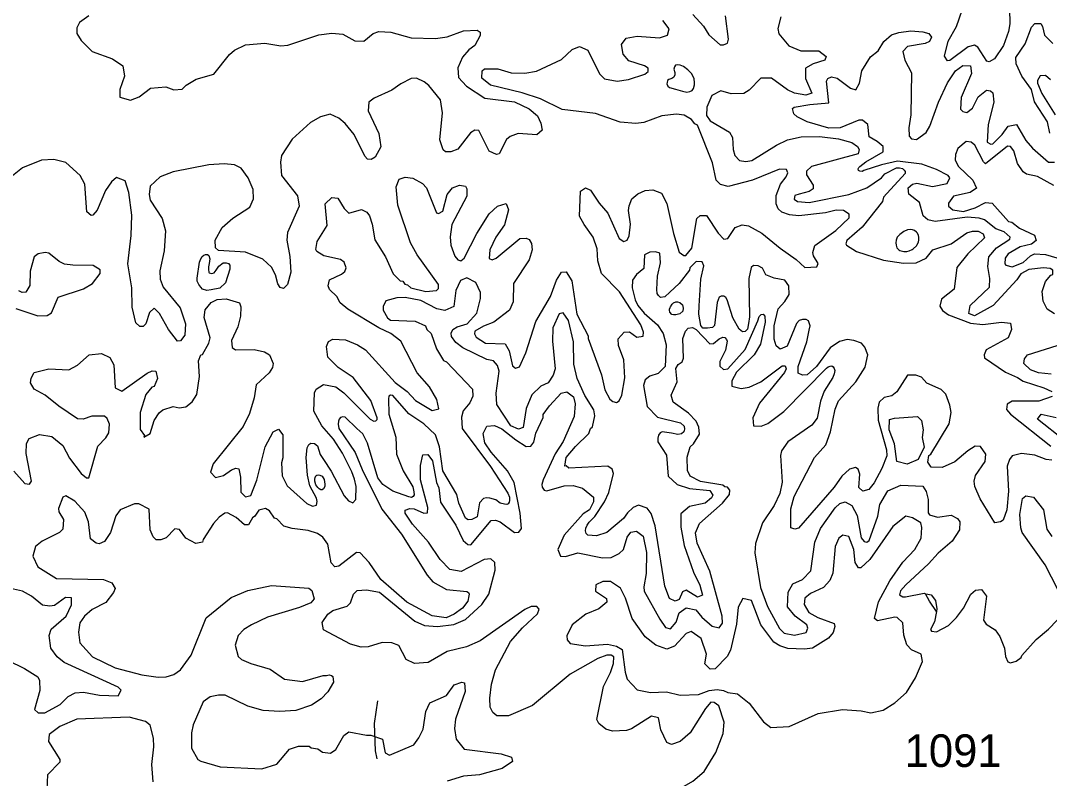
# Model space of a CAD drawing. Header units: kilometres. Extents: x 178.1 to 232.4, y 8228.7 to 8284.8.
# Drawn here: x 191.87 to 196.92, y 8269.93 to 8273.65 of the extents above; entities that cross this region are included whole.
import ezdxf

# ---------------------------------------------------------------- set-up
doc = ezdxf.new("R2010")
doc.units = ezdxf.units.KM
doc.linetypes.add('DGN6', pattern=[0.815095, 0, -0.163019, 0.326038, -0.163019, 0, -0.163019])
for name, color, linetype in [('1', 7, 'Continuous'), ('2', 7, 'Continuous'), ('21', 7, 'Continuous'), ('9', 7, 'Continuous')]:
    doc.layers.add(name, color=color, linetype=linetype)
doc.styles.add('dgn002', font='dgn002.shx')

msp = doc.modelspace()

# ---------------------------------------------------------------- linework, layer by layer
at = {"layer": '1', "color": 5, "linetype": 'Continuous', "lineweight": 13, "flags": 128}
for points in [[(196.7233, 8273.7093), (196.7246, 8273.6354), (196.7182, 8273.5982), (196.6943, 8273.5292), (196.6489, 8273.4634), (196.6233, 8273.449), (196.6114, 8273.452), (196.5677, 8273.5211), (196.5521, 8273.5307), (196.5196, 8273.5228), (196.4301, 8273.4553), (196.4182, 8273.4543), (196.4044, 8273.4759), (196.4217, 8273.5497), (196.4626, 8273.6223), (196.4915, 8273.7026)], [(195.6019, 8273.6701), (195.5857, 8273.6119), (195.5916, 8273.5853), (195.6401, 8273.5267), (195.6994, 8273.5029), (195.788, 8273.5024), (195.8234, 8273.4751), (195.8171, 8273.4567), (195.7593, 8273.4387), (195.7221, 8273.4175), (195.7224, 8273.367), (195.7534, 8273.2945), (195.724, 8273.2856), (195.6679, 8273.2949), (195.6331, 8273.3108), (195.5551, 8273.3676), (195.5031, 8273.3679), (195.4463, 8273.3091), (195.4201, 8273.2923), (195.3577, 8273.2921), (195.3065, 8273.3067), (195.2622, 8273.2841), (195.2387, 8273.2253), (195.2368, 8273.1858), (195.2546, 8273.1593), (195.349, 8273.1036), (195.3633, 8273.0769), (195.3668, 8273.018), (195.3746, 8272.9892), (195.3981, 8272.9643), (195.4286, 8272.9598), (195.4595, 8272.9634), (195.5801, 8273.0399), (195.6335, 8273.0648), (195.7001, 8273.0798), (195.7907, 8273.0818), (195.8842, 8273.0703), (195.9488, 8273.0519), (195.9767, 8273.0324), (195.9854, 8273.0182), (195.9799, 8272.9973), (195.7521, 8272.9348), (195.7275, 8272.9115), (195.7274, 8272.893), (195.7599, 8272.8427), (195.7604, 8272.8258), (195.7401, 8272.812), (195.6917, 8272.7991), (195.6702, 8272.7923), (195.6668, 8272.7738), (195.6836, 8272.7621), (195.7404, 8272.7574), (195.9346, 8272.7972), (196.0225, 8272.83), (196.0953, 8272.8786), (196.112, 8272.8981), (196.1686, 8272.9276), (196.1841, 8272.9282), (196.1976, 8272.9245), (196.2055, 8272.9169), (196.2112, 8272.9096), (196.2107, 8272.9011), (196.1056, 8272.7835), (196.1003, 8272.7634), (195.9999, 8272.6365), (195.9246, 8272.5721), (195.9199, 8272.5557), (195.9237, 8272.5477), (195.9725, 8272.517), (196.105, 8272.474), (196.2037, 8272.4593), (196.2659, 8272.4622), (196.3142, 8272.4851), (196.3463, 8272.5255), (196.4373, 8272.5551), (196.5141, 8272.6089), (196.5414, 8272.617), (196.57, 8272.6172), (196.5939, 8272.6043), (196.6008, 8272.585), (196.5191, 8272.5053), (196.464, 8272.4392), (196.4518, 8272.332)], [(195.0842, 8273.3148), (195.1181, 8273.3047), (195.1406, 8273.2997), (195.1545, 8273.3022), (195.1657, 8273.3085), (195.172, 8273.3173), (195.177, 8273.3361), (195.1783, 8273.3461), (195.1758, 8273.3662), (195.162, 8273.3913), (195.1444, 8273.4089), (195.1231, 8273.4252), (195.1068, 8273.4327), (195.0917, 8273.434), (195.0842, 8273.4327), (195.0792, 8273.4239), (195.0766, 8273.4127), (195.0804, 8273.3963), (195.0804, 8273.385), (195.0766, 8273.3737), (195.0666, 8273.3675), (195.0515, 8273.3612), (195.0453, 8273.3562), (195.0428, 8273.3474), (195.0415, 8273.3411), (195.0465, 8273.3286), (195.0553, 8273.3223), (195.0842, 8273.3148)], [(195.7403, 8272.1316), (195.7444, 8272.1516), (195.7364, 8272.1761), (195.7251, 8272.1828), (195.7078, 8272.1839), (195.6916, 8272.1791), (195.6774, 8272.1639), (195.632, 8272.0528), (195.5973, 8272.0384), (195.5778, 8272.054), (195.5689, 8272.0874), (195.5677, 8272.1522), (195.5875, 8272.2352), (195.6202, 8272.2716), (195.6415, 8272.3069), (195.64, 8272.3483), (195.6215, 8272.3766), (195.5684, 8272.3868), (195.5283, 8272.4027), (195.5118, 8272.4353), (195.4902, 8272.4475), (195.467, 8272.4482), (195.4549, 8272.4386), (195.4441, 8272.3844), (195.4476, 8272.1972), (195.4422, 8272.164), (195.4371, 8272.1367), (195.4261, 8272.1245), (195.4129, 8272.1225), (195.397, 8272.1362), (195.3652, 8272.191), (195.3371, 8272.2806), (195.3305, 8272.2917), (195.3207, 8272.2984), (195.3076, 8272.2973), (195.2987, 8272.2935), (195.2879, 8272.2666), (195.2762, 8272.1539), (195.265, 8272.1447), (195.2417, 8272.1416), (195.2183, 8272.1414), (195.2084, 8272.1547), (195.1982, 8272.2102), (195.2007, 8272.251), (195.2088, 8272.3818), (195.2233, 8272.447), (195.2148, 8272.4668), (195.1864, 8272.4684), (195.154, 8272.4373), (195.1522, 8272.4258), (195.1028, 8272.36), (195.0557, 8272.3177), (195.0315, 8272.294), (195.0114, 8272.292), (195.0009, 8272.3008), (194.9935, 8272.3116), (194.9932, 8272.3309), (194.9966, 8272.3958), (195.0112, 8272.4616), (195.0081, 8272.5089), (194.9854, 8272.515), (194.9587, 8272.5133), (194.9324, 8272.5009), (194.9289, 8272.4335), (194.8928, 8272.4047), (194.873, 8272.3768), (194.8719, 8272.3396), (194.8862, 8272.2799), (194.9002, 8272.2516), (194.9312, 8272.2149), (194.9952, 8272.1573), (195.0242, 8272.114), (195.0392, 8272.0585), (195.0339, 8271.9524), (194.9991, 8271.9175), (194.9587, 8271.9044), (194.9354, 8271.8874), (194.9275, 8271.8597), (194.9456, 8271.7566), (194.9958, 8271.7036), (195.1092, 8271.6757), (195.1272, 8271.6589), (195.1286, 8271.6452), (195.1246, 8271.6322), (195.1143, 8271.6228), (195.0953, 8271.6195), (195.0647, 8271.6253), (195.0186, 8271.6311), (195.0097, 8271.6263), (195.0005, 8271.6152), (194.997, 8271.6012), (194.9982, 8271.5827), (195.0397, 8271.5166), (195.048, 8271.4138), (195.092, 8271.3731)], [(194.9034, 8271.272), (194.8763, 8271.2602), (194.8481, 8271.2342), (194.8289, 8271.2055), (194.7473, 8271.1373), (194.6969, 8271.1211), (194.6548, 8271.1244), (194.6467, 8271.1332), (194.6424, 8271.1461), (194.6441, 8271.159), (194.6505, 8271.1742), (194.6609, 8271.1882), (194.689, 8271.2156), (194.7353, 8271.2874), (194.7574, 8271.3343), (194.7805, 8271.4279), (194.7738, 8271.4484), (194.7527, 8271.463), (194.5608, 8271.4537), (194.5476, 8271.4644), (194.5409, 8271.4625), (194.5473, 8271.5061), (194.5928, 8271.5601), (194.6589, 8271.6239), (194.6669, 8271.6478), (194.6771, 8271.6567), (194.6887, 8271.71), (194.6833, 8271.7406), (194.6389, 8271.8098), (194.601, 8271.893), (194.585, 8271.9638), (194.5831, 8272.0732), (194.559, 8272.1793), (194.5336, 8272.2168), (194.514, 8272.2107), (194.4831, 8272.1421), (194.4812, 8272.0765), (194.4945, 8271.9406), (194.4842, 8271.9106), (194.4589, 8271.873), (194.4241, 8271.8558), (194.379, 8271.8133), (194.3515, 8271.747), (194.3367, 8271.6537), (194.3133, 8271.6448), (194.2764, 8271.6605), (194.2083, 8271.7663), (194.2039, 8271.8212), (194.2195, 8271.9291), (194.2115, 8271.9582), (194.1912, 8271.9799), (194.1585, 8271.9877), (194.0402, 8272.0445), (194.0066, 8272.0701), (193.9849, 8272.0997), (193.9832, 8272.1157), (193.9917, 8272.1338), (194.0124, 8272.1478), (194.062, 8272.1618), (194.109, 8272.2142), (194.1271, 8272.2857), (194.1271, 8272.3159), (194.104, 8272.3652), (194.0606, 8272.3878), (194.0294, 8272.3754), (194.0072, 8272.3252), (193.9968, 8272.2473), (193.953, 8272.2279), (193.9132, 8272.2365), (193.8353, 8272.2767), (193.7578, 8272.2912), (193.7168, 8272.2894), (193.6623, 8272.2748), (193.6504, 8272.2475), (193.6503, 8272.2288), (193.6708, 8272.192), (193.6858, 8272.18), (193.8064, 8272.1759), (193.8572, 8272.1527), (193.8642, 8272.1351), (193.885, 8272.1151), (193.9122, 8272.0389), (193.946, 8271.9826), (193.9613, 8271.9763), (194.0889, 8271.8405), (194.0894, 8271.8065), (194.0759, 8271.7747), (194.0422, 8271.7352), (194.035, 8271.7038), (194.0368, 8271.6484), (194.1773, 8271.4616), (194.2612, 8271.33), (194.2691, 8271.3105), (194.27, 8271.2951), (194.2683, 8271.2861)], [(196.4518, 8272.332), (196.3896, 8272.2835), (196.3813, 8272.2496), (196.3941, 8272.2273), (196.4238, 8272.2061), (196.5321, 8272.1646)], [(196.5321, 8272.1646), (196.5921, 8272.1581), (196.6836, 8272.1695)], [(196.6836, 8272.1695), (196.728, 8272.1656), (196.7326, 8272.1343), (196.7165, 8272.0928), (196.6082, 8272.0343), (196.5982, 8272.0099), (196.601, 8271.9948), (196.704, 8271.9256), (196.7626, 8271.8994), (196.7906, 8271.88), (196.8909, 8271.8484), (196.9303, 8271.8295)], [(195.6862, 8271.9532), (195.7293, 8272.074), (195.7403, 8272.1316)], [(196.9311, 8271.4932), (196.903, 8271.4958), (196.8482, 8271.5176), (196.7816, 8271.5257), (196.7367, 8271.5146), (196.7229, 8271.4955), (196.7117, 8271.4634), (196.7181, 8271.3409), (196.7097, 8271.2487), (196.6913, 8271.198), (196.6797, 8271.1895), (196.6509, 8271.1857), (196.5796, 8271.3028), (196.5534, 8271.3626), (196.5504, 8271.3896), (196.5556, 8271.417), (196.6029, 8271.4855), (196.6075, 8271.5226), (196.5813, 8271.5602), (196.5554, 8271.5618), (196.5191, 8271.5391), (196.4544, 8271.4841), (196.3932, 8271.457), (196.3393, 8271.459), (196.3219, 8271.4833), (196.3278, 8271.516), (196.3366, 8271.5217), (196.427, 8271.6716), (196.4365, 8271.7272), (196.431, 8271.7625), (196.411, 8271.8174), (196.3878, 8271.8396), (196.317, 8271.8709), (196.291, 8271.8998), (196.2629, 8271.9108), (196.2229, 8271.9097), (196.171, 8271.8286), (196.1462, 8271.8092), (196.1087, 8271.7998), (196.0837, 8271.7782), (196.0763, 8271.7482), (196.0782, 8271.6889), (196.1202, 8271.544), (196.1206, 8271.5145), (196.0962, 8271.451), (196.0586, 8271.3814), (196.0325, 8271.3482), (196.0039, 8271.3405), (195.9841, 8271.3582), (195.9887, 8271.4239), (195.9805, 8271.4483), (195.9678, 8271.4564), (195.9382, 8271.4479), (195.9012, 8271.4134), (195.8627, 8271.3602), (195.6873, 8271.1586), (195.6703, 8271.1542), (195.6501, 8271.1597), (195.6501, 8271.2535), (195.6666, 8271.315), (195.7659, 8271.5064), (195.8212, 8271.5678), (195.8442, 8271.6321), (195.8669, 8271.7431), (195.884, 8271.7842), (195.9698, 8271.8769), (196.0149, 8271.95), (196.0282, 8272.0098), (196.0134, 8272.0483), (195.9961, 8272.0665), (195.9593, 8272.0805), (195.9264, 8272.0855), (195.8883, 8272.076), (195.8437, 8272.0438)], [(195.8437, 8272.0438), (195.7759, 8271.9519), (195.73, 8271.9119), (195.7069, 8271.9094), (195.6865, 8271.9197), (195.6862, 8271.9532)], [(193.9432, 8271.4404), (193.9265, 8271.5588), (193.9065, 8271.6163), (193.8492, 8271.6707), (193.7762, 8271.7207), (193.6976, 8271.8104), (193.6864, 8271.8118), (193.6773, 8271.8064), (193.6755, 8271.7938), (193.6776, 8271.7181), (193.7123, 8271.6057), (193.716, 8271.5227), (193.7484, 8271.4411), (193.7961, 8271.3621), (193.8011, 8271.3373), (193.8013, 8271.3225), (193.797, 8271.3138), (193.7885, 8271.3101), (193.776, 8271.3123), (193.6978, 8271.34), (193.6631, 8271.3636), (193.6485, 8271.3736), (193.6234, 8271.4066), (193.5722, 8271.576), (193.55, 8271.622), (193.5214, 8271.6483), (193.4638, 8271.7034), (193.4527, 8271.7055), (193.4411, 8271.7022), (193.4343, 8271.6936), (193.4308, 8271.6842), (193.4283, 8271.6692), (193.433, 8271.6476), (193.5125, 8271.5309), (193.5461, 8271.4472), (193.644, 8271.2521), (193.74, 8271.1292), (193.8652, 8270.9275), (193.8937, 8270.8957), (193.9604, 8270.8581), (194.0597, 8270.8485), (194.0686, 8270.8436), (194.0726, 8270.8349), (194.071, 8270.827), (194.0646, 8270.8002), (194.039, 8270.7664), (193.999, 8270.7367), (193.9596, 8270.7178), (193.8905, 8270.7288), (193.7667, 8270.7958), (193.6386, 8270.9071), (193.5814, 8270.9908), (193.5377, 8271.0384), (193.5184, 8271.0385), (193.4326, 8270.9723), (193.4126, 8270.9687), (193.3952, 8270.9879), (193.3782, 8271.0795), (193.3546, 8271.1148), (193.3273, 8271.1324), (193.2815, 8271.1468), (193.2038, 8271.1567), (193.162, 8271.1686), (193.1278, 8271.2046), (193.1168, 8271.2074), (193.0923, 8271.2439), (193.0723, 8271.2556), (193.0391, 8271.2471), (193.0204, 8271.2177), (193.0083, 8271.2098), (192.9894, 8271.175), (192.9691, 8271.1744), (192.9283, 8271.2118), (192.8854, 8271.2341), (192.8725, 8271.2324), (192.8452, 8271.213), (192.8172, 8271.1819), (192.7664, 8271.1028), (192.7639, 8271.0901), (192.7308, 8271.0835), (192.6823, 8271.1098), (192.6506, 8271.1519), (192.6272, 8271.1553), (192.5843, 8271.111), (192.5587, 8271.1014), (192.5362, 8271.1023), (192.5206, 8271.1169), (192.5062, 8271.1507), (192.5022, 8271.2513), (192.4516, 8271.2783), (192.4304, 8271.2789), (192.3597, 8271.2492), (192.3374, 8271.219), (192.3117, 8271.1376), (192.2818, 8271.0932)], [(196.9322, 8271.8059), (196.8672, 8271.7828), (196.7363, 8271.7826), (196.7122, 8271.7682), (196.7085, 8271.7416), (196.7277, 8271.719), (196.9266, 8271.5609)], [(193.3513, 8271.4137), (193.3605, 8271.3982), (193.3627, 8271.3868), (193.3641, 8271.3755), (193.3634, 8271.3634), (193.3577, 8271.3521), (193.3513, 8271.3478), (193.3435, 8271.3478), (193.3365, 8271.3514), (193.3294, 8271.3578), (193.3195, 8271.3719), (193.3152, 8271.3896), (193.3152, 8271.3989), (193.3159, 8271.4074), (193.3187, 8271.4152), (193.3244, 8271.4194), (193.3308, 8271.4201), (193.3386, 8271.4194), (193.3513, 8271.4137)], [(194.2032, 8271.2973), (194.1731, 8271.3062), (194.1563, 8271.3079), (194.1418, 8271.3048), (194.1229, 8271.2829), (194.1118, 8271.2146), (194.0856, 8271.2013), (194.0672, 8271.2002), (194.0539, 8271.208), (194.0204, 8271.2823), (194.0113, 8271.3234), (193.9432, 8271.4404)], [(195.092, 8271.3731), (195.1536, 8271.3531), (195.252, 8271.3433), (195.2674, 8271.3204), (195.2612, 8271.3071), (195.2291, 8271.2812)], [(192.1861, 8271.238), (192.1372, 8271.2919), (192.0935, 8271.318), (192.0777, 8271.3109), (192.0569, 8271.2547), (192.0586, 8271.2396)], [(194.2683, 8271.2861), (194.2631, 8271.278), (194.257, 8271.2751), (194.2456, 8271.2767), (194.2242, 8271.2815), (194.2032, 8271.2973)], [(195.2291, 8271.2812), (195.1529, 8271.2656), (195.1102, 8271.2295), (195.1107, 8271.1637), (195.1267, 8271.0742), (195.1726, 8270.9433), (195.2044, 8270.8791), (195.2172, 8270.8294), (195.1918, 8270.8204), (195.1358, 8270.8541), (195.1187, 8270.8468), (195.102, 8270.8093), (195.082, 8270.8005), (195.0555, 8270.8139), (195.0327, 8270.8741), (194.9851, 8271.1697), (194.9641, 8271.2314), (194.9446, 8271.2578), (194.9034, 8271.272)], [(192.0586, 8271.2396), (192.0811, 8271.2016), (192.0778, 8271.154), (192.0624, 8271.1372), (191.9761, 8271.0945), (191.9441, 8271.0689), (191.9304, 8271.0215), (191.9561, 8270.9686), (192.0471, 8270.9121), (192.2781, 8270.9069), (192.3187, 8270.8898), (192.3342, 8270.8633), (192.3271, 8270.843), (192.2891, 8270.794), (192.2226, 8270.7591), (192.1841, 8270.7266), (192.1622, 8270.6946), (192.1556, 8270.6486), (192.1623, 8270.5961), (192.2236, 8270.5262), (192.3356, 8270.4738), (192.4658, 8270.4382), (192.5463, 8270.4265), (192.585, 8270.4282), (192.6229, 8270.4407), (192.6547, 8270.4633), (192.708, 8270.536), (192.7813, 8270.7177), (192.9038, 8270.8176), (192.9865, 8270.852), (193.1012, 8270.8773), (193.2846, 8270.8643), (193.2991, 8270.8529), (193.3105, 8270.8125), (193.2943, 8270.7921), (193.2395, 8270.7686), (193.0821, 8270.721), (193.0032, 8270.6848), (192.9659, 8270.6605), (192.9379, 8270.6311), (192.9244, 8270.5837), (192.9389, 8270.5291), (192.9552, 8270.5144), (193.0006, 8270.4937), (193.0948, 8270.4669), (193.1662, 8270.4168), (193.2543, 8270.4067), (193.3547, 8270.436), (193.3718, 8270.4359), (193.3849, 8270.4379), (193.3956, 8270.4353), (193.4029, 8270.4304), (193.406, 8270.4029), (193.3788, 8270.3548), (193.3464, 8270.3206), (193.2987, 8270.2896), (193.2212, 8270.2637), (193.1422, 8270.2587), (193.0617, 8270.2637), (192.9852, 8270.2843), (192.8753, 8270.3388), (192.8426, 8270.3391), (192.8017, 8270.3304), (192.7669, 8270.3066), (192.7168, 8270.1927), (192.7087, 8270.154), (192.7088, 8270.0785), (192.7403, 8270.0233), (192.755, 8270.0139), (192.85, 8269.9872), (193.0545, 8269.9765), (193.1287, 8270.0006), (193.1896, 8270.074), (193.2337, 8270.0889), (193.2866, 8270.089), (193.2967, 8270.0803), (193.3296, 8270.0753), (193.3523, 8270.0596), (193.3915, 8270.0548), (193.4177, 8270.0727), (193.4569, 8270.1403), (193.4822, 8270.1595), (193.5682, 8270.1416), (193.5895, 8270.143), (193.646, 8270.1223), (193.6596, 8270.0562), (193.6807, 8270.0446), (193.8009, 8270.0954), (193.8256, 8270.1295), (193.8454, 8270.1722), (193.8592, 8270.2585), (193.8791, 8270.301), (193.9603, 8270.3373), (193.9985, 8270.3897), (194.0361, 8270.4029)], [(192.2818, 8271.0932), (192.2568, 8271.0818), (192.2421, 8271.0854), (192.2134, 8271.1065), (192.2047, 8271.1901), (192.1861, 8271.238)], [(194.0361, 8270.4029), (194.0496, 8270.3996), (194.0521, 8270.3562), (194.0055, 8270.2215), (194.0007, 8270.1755), (194.0084, 8270.1228)], [(192.5209, 8269.9129), (192.5143, 8269.9984), (192.5241, 8270.0848), (192.5223, 8270.1276), (192.5058, 8270.1909), (192.4835, 8270.2102), (192.404, 8270.2304), (192.1473, 8270.2205), (192.0633, 8270.1852), (192.0113, 8270.1452), (192.0077, 8270.1105), (192.0633, 8270.0234), (192.0629, 8270.01), (192.0027, 8269.9473), (191.999, 8269.875)], [(194.0084, 8270.1228), (194.0476, 8270.0742), (194.2285, 8270.0509)], [(194.2285, 8270.0509), (194.2802, 8270.0339), (194.2849, 8270.0134), (194.2343, 8269.9789), (194.1232, 8269.9477), (194.0442, 8269.9409), (193.9638, 8269.9157)]]:
    msp.add_lwpolyline(points, dxfattribs=at)
at = {"layer": '2', "color": 3, "linetype": 'Continuous', "lineweight": 0, "flags": 128}
for points in [[(195.1686, 8273.6809), (195.2223, 8273.6239), (195.2474, 8273.5816), (195.3041, 8273.5327), (195.3198, 8273.5313), (195.3401, 8273.541), (195.345, 8273.5597), (195.329, 8273.6742)], [(192.2049, 8273.6739), (192.1595, 8273.6415), (192.1475, 8273.6162), (192.1473, 8273.5877), (192.1674, 8273.5533)], [(195.6292, 8272.9198), (195.5939, 8272.9215), (195.4629, 8272.8677), (195.3431, 8272.8363), (195.3057, 8272.8467), (195.283, 8272.8682), (195.266, 8272.952), (195.1919, 8273.1372), (195.1797, 8273.1436), (195.1631, 8273.1661), (195.1271, 8273.1863), (195.0884, 8273.1914), (195.018, 8273.1832), (194.9296, 8273.1508), (194.8894, 8273.1457), (194.8127, 8273.1517), (194.6919, 8273.1949), (194.5287, 8273.2143), (194.422, 8273.2674), (194.3323, 8273.2968), (194.1758, 8273.3347), (194.134, 8273.3684), (194.1358, 8273.4051), (194.147, 8273.4139), (194.212, 8273.4136), (194.2778, 8273.3942), (194.3457, 8273.3926), (194.4022, 8273.4024), (194.5241, 8273.4603), (194.578, 8273.5085), (194.613, 8273.5242), (194.6534, 8273.5062), (194.7118, 8273.3893), (194.7356, 8273.3646), (194.798, 8273.3531), (194.8531, 8273.3619), (194.9333, 8273.3885), (194.9499, 8273.4009), (194.9495, 8273.4171), (194.9324, 8273.429), (194.8558, 8273.4541), (194.8269, 8273.4869), (194.8189, 8273.5339), (194.8417, 8273.5647), (194.896, 8273.5751), (195.0051, 8273.567), (195.0443, 8273.5791), (195.0536, 8273.61), (195.0214, 8273.6517)], [(196.9216, 8273.0985), (196.9091, 8273.1548), (196.846, 8273.252), (196.8316, 8273.3134), (196.7833, 8273.3779), (196.756, 8273.4393), (196.7547, 8273.4702), (196.8006, 8273.5365), (196.8318, 8273.6196), (196.8473, 8273.6361), (196.8761, 8273.6367), (196.8856, 8273.6225), (196.8947, 8273.5797), (196.9364, 8273.5392)], [(192.3581, 8273.275), (192.4099, 8273.2609), (192.4531, 8273.2773), (192.5084, 8273.3188), (192.5836, 8273.3266), (192.622, 8273.3119), (192.6634, 8273.3137), (192.6839, 8273.3348), (192.7326, 8273.3642), (192.8185, 8273.3887), (192.8963, 8273.4846), (192.9205, 8273.5051), (192.9743, 8273.5324), (193.069, 8273.5405), (193.1474, 8273.5276), (193.1829, 8273.5306), (193.3337, 8273.5804), (193.3982, 8273.59), (193.4512, 8273.5848), (193.5111, 8273.5517), (193.5557, 8273.5508), (193.6002, 8273.5874), (193.6287, 8273.5982), (193.6873, 8273.595), (193.7866, 8273.567), (193.9066, 8273.5638), (193.9644, 8273.5721), (194.0448, 8273.6002), (194.1113, 8273.6048), (194.1254, 8273.5944), (194.1256, 8273.5777), (194.1004, 8273.5288), (194.0708, 8273.5072), (194.0384, 8273.4715), (194.0157, 8273.4195), (194.0191, 8273.3714), (194.0582, 8273.3285), (194.1493, 8273.271), (194.2948, 8273.253), (194.3662, 8273.2185), (194.4065, 8273.1834), (194.4243, 8273.1468), (194.4301, 8273.1123), (194.4041, 8273.0895), (194.313, 8273.0962), (194.2733, 8273.0826), (194.2554, 8273.0675), (194.2197, 8272.9966), (194.206, 8272.9943), (194.1702, 8273.0092), (194.1196, 8273.111), (194.0996, 8273.1123), (194.078, 8273.0994), (194.0159, 8273.0194), (193.9815, 8273.006), (193.9556, 8273.0071), (193.9447, 8273.0172), (193.9286, 8273.0655), (193.9412, 8273.1976), (193.9314, 8273.2618), (193.8747, 8273.3322), (193.8512, 8273.3504), (193.8132, 8273.3677), (193.7876, 8273.3663), (193.7373, 8273.3413), (193.6932, 8273.3096), (193.6051, 8273.2703), (193.5795, 8273.2508), (193.5759, 8273.2088), (193.6284, 8273.0968), (193.6384, 8273.0312), (193.6103, 8272.9812), (193.5913, 8272.9684), (193.5735, 8272.9712), (193.5602, 8272.9856), (193.5076, 8273.0917), (193.4639, 8273.1455), (193.4321, 8273.1722), (193.3893, 8273.1912), (193.3429, 8273.1787), (193.2934, 8273.1509), (193.204, 8273.0682), (193.1518, 8272.9882), (193.1455, 8272.9563), (193.1517, 8272.8902), (193.2301, 8272.7909), (193.2382, 8272.7406), (193.1805, 8272.61), (193.1777, 8272.5729), (193.1925, 8272.4924), (193.1972, 8272.4156), (193.1808, 8272.3558), (193.1601, 8272.3358), (193.1449, 8272.3409), (193.1334, 8272.3585)], [(196.7794, 8272.408), (196.7595, 8272.3775), (196.6423, 8272.2519), (196.5514, 8272.2013), (196.524, 8272.2136), (196.5293, 8272.2521), (196.6246, 8272.3425), (196.6259, 8272.3851), (196.6161, 8272.4437), (196.6213, 8272.4915), (196.6601, 8272.5361), (196.7241, 8272.5773), (196.7259, 8272.5873), (196.6966, 8272.6139), (196.6557, 8272.6289), (196.6008, 8272.6733), (196.5735, 8272.6817), (196.515, 8272.6863), (196.3584, 8272.6651), (196.3224, 8272.672), (196.3002, 8272.6921), (196.2816, 8272.7585), (196.2298, 8272.7981), (196.2263, 8272.8293), (196.2468, 8272.8471), (196.2688, 8272.8524), (196.3455, 8272.8363), (196.4179, 8272.8511), (196.4297, 8272.8782), (196.4228, 8272.8902), (196.3646, 8272.9205), (196.2925, 8272.9462), (196.1741, 8272.9612), (196.0957, 8272.9435), (196.0086, 8272.915), (196.0001, 8272.9105), (195.989, 8272.9118), (195.9822, 8272.9149), (195.9806, 8272.9228), (195.984, 8272.9291), (195.9893, 8272.9347), (196.0175, 8272.9583), (196.1026, 8273.0071), (196.1036, 8273.0326), (196.0745, 8273.0582), (196.0353, 8273.0803), (196.0284, 8273.1401), (196.0016, 8273.1618), (195.9831, 8273.162), (195.8922, 8273.1239), (195.8367, 8273.1223), (195.7296, 8273.1537), (195.6808, 8273.1779), (195.6657, 8273.1929), (195.659, 8273.2189), (195.667, 8273.2255), (195.744, 8273.2392), (195.8372, 8273.2467), (195.8244, 8273.3535), (195.8312, 8273.366), (195.8491, 8273.3757), (195.8781, 8273.368), (195.9424, 8273.3189), (195.969, 8273.3107), (195.9873, 8273.3433), (195.9987, 8273.405), (196.0411, 8273.4725), (196.0786, 8273.5023), (196.1061, 8273.5487), (196.1449, 8273.5812), (196.18, 8273.5932), (196.2393, 8273.6015), (196.2984, 8273.5965), (196.3266, 8273.5878), (196.3402, 8273.5699), (196.331, 8273.5491), (196.3087, 8273.5392), (196.2232, 8273.5242), (196.1999, 8273.4988), (196.2091, 8273.4564), (196.2424, 8273.3951), (196.2391, 8273.1891), (196.2293, 8273.125), (196.2311, 8273.0838), (196.2423, 8273.0703), (196.2667, 8273.0675), (196.3134, 8273.1019), (196.333, 8273.1331), (196.375, 8273.2499), (196.4183, 8273.3458), (196.4577, 8273.405), (196.4943, 8273.4301), (196.5322, 8273.4289), (196.5368, 8273.3919), (196.486, 8273.2734)], [(192.1674, 8273.5533), (192.2215, 8273.4997), (192.3217, 8273.4632), (192.3733, 8273.4293), (192.3808, 8273.3785)], [(192.3808, 8273.3785), (192.3579, 8273.3129), (192.3581, 8273.275)], [(196.9239, 8273.3596), (196.8999, 8273.3823), (196.874, 8273.3795), (196.8602, 8273.3575), (196.8602, 8273.3436), (196.8816, 8273.2932), (196.9468, 8273.1884)], [(196.486, 8273.2734), (196.4829, 8273.2169), (196.4945, 8273.205), (196.5134, 8273.199), (196.5415, 8273.2209), (196.5689, 8273.2774)], [(196.5689, 8273.2774), (196.6104, 8273.3099), (196.6304, 8273.3061), (196.6415, 8273.2962), (196.6456, 8273.2501), (196.6177, 8273.1416)], [(196.6177, 8273.1416), (196.6135, 8273.0549), (196.6315, 8273.044), (196.6418, 8273.0453), (196.6878, 8273.0919), (196.7167, 8273.1323), (196.757, 8273.1405), (196.8025, 8273.0628), (196.8364, 8273.024), (196.915, 8272.9564), (196.944, 8272.956)], [(196.9401, 8272.8414), (196.8613, 8272.8855), (196.807, 8272.8968), (196.7896, 8272.9082), (196.7621, 8272.9494), (196.7437, 8273.0118), (196.7278, 8273.0335), (196.7128, 8273.0349), (196.6057, 8272.9483), (196.595, 8272.9568), (196.5523, 8273.0396), (196.535, 8273.0544), (196.5102, 8273.0567), (196.4698, 8273.0237), (196.4582, 8272.9941), (196.4567, 8272.9662), (196.4729, 8272.9351), (196.544, 8272.8668), (196.5616, 8272.8284), (196.5304, 8272.8075), (196.4487, 8272.7883), (196.4244, 8272.7551), (196.4246, 8272.7396), (196.4454, 8272.7211), (196.4966, 8272.7145), (196.5548, 8272.7314), (196.6055, 8272.7586), (196.6378, 8272.755), (196.719, 8272.665), (196.7345, 8272.6614), (196.7724, 8272.6321), (196.8463, 8272.5971), (196.854, 8272.571), (196.8311, 8272.5538), (196.7751, 8272.5395), (196.7172, 8272.5057), (196.7016, 8272.4841), (196.7001, 8272.4572), (196.7054, 8272.4505), (196.7362, 8272.4414), (196.7894, 8272.4629), (196.8258, 8272.4957), (196.8464, 8272.5053), (196.9002, 8272.5021), (196.9546, 8272.4867)], [(192.8269, 8272.5348), (192.8256, 8272.5732), (192.8596, 8272.6347), (192.9122, 8272.6806), (192.9956, 8272.7355), (193.014, 8272.7755), (193.0127, 8272.8212), (192.9882, 8272.8789), (192.9525, 8272.926), (192.9211, 8272.9431), (192.8689, 8272.9481), (192.7938, 8272.9433), (192.6196, 8272.9082), (192.5555, 8272.8838), (192.5066, 8272.8383), (192.5012, 8272.7968), (192.5064, 8272.7689), (192.5655, 8272.679), (192.5818, 8272.6182), (192.5753, 8272.5208), (192.5539, 8272.422), (192.5557, 8272.3814), (192.5703, 8272.3426), (192.6542, 8272.2399), (192.6803, 8272.162), (192.677, 8272.1072), (192.6547, 8272.0782), (192.6401, 8272.0776), (192.5969, 8272.1344), (192.553, 8272.2127), (192.5268, 8272.239), (192.5031, 8272.2174), (192.4852, 8272.1627), (192.4716, 8272.1497), (192.4558, 8272.1489), (192.4369, 8272.167), (192.4189, 8272.2443), (192.4172, 8272.3383), (192.3975, 8272.4569), (192.4138, 8272.5952), (192.417, 8272.6953), (192.4021, 8272.8072), (192.384, 8272.8638), (192.3421, 8272.8803), (192.3163, 8272.8587), (192.2871, 8272.8164), (192.246, 8272.721), (192.2259, 8272.6965), (192.2175, 8272.6948), (192.1951, 8272.7119), (192.1866, 8272.8487), (192.1628, 8272.89), (192.0936, 8272.9539), (192.0346, 8272.9688), (191.9741, 8272.9665), (191.8806, 8272.9283), (191.8224, 8272.8831)], [(193.3719, 8272.0511), (193.3817, 8272.075), (193.4032, 8272.087), (193.4647, 8272.0836), (193.5233, 8272.0592), (193.5633, 8272.034), (193.7093, 8271.8733), (193.7681, 8271.8293), (193.8093, 8271.7852), (193.8911, 8271.7371), (193.923, 8271.7454), (193.9137, 8271.7899), (193.8778, 8271.8531), (193.8174, 8271.9213), (193.7367, 8272.0762), (193.6879, 8272.1151), (193.629, 8272.142), (193.4767, 8272.2342), (193.4381, 8272.2652), (193.423, 8272.2956), (193.386, 8272.3307), (193.3802, 8272.348), (193.387, 8272.3784), (193.4455, 8272.4059), (193.462, 8272.4199), (193.469, 8272.4371), (193.4586, 8272.4657), (193.4413, 8272.4783), (193.3594, 8272.4968), (193.3236, 8272.5178), (193.3197, 8272.5266), (193.3263, 8272.5656), (193.375, 8272.6443), (193.3655, 8272.751), (193.3985, 8272.7824), (193.4279, 8272.7785), (193.4584, 8272.7285), (193.4807, 8272.7047), (193.5443, 8272.724), (193.5693, 8272.7103), (193.582, 8272.6932), (193.5959, 8272.6511), (193.6086, 8272.5753), (193.6614, 8272.4905), (193.6996, 8272.407), (193.7339, 8272.3728), (193.7457, 8272.3714), (193.7569, 8272.3562), (193.77, 8272.3535), (193.7863, 8272.3393), (193.8597, 8272.321), (193.9122, 8272.3264), (193.9214, 8272.3349), (193.9214, 8272.3554), (193.8163, 8272.5004), (193.7834, 8272.5597), (193.7225, 8272.7441), (193.7143, 8272.8354), (193.7278, 8272.8722), (193.7571, 8272.8821), (193.7959, 8272.8773), (193.8426, 8272.8509), (193.8627, 8272.8302), (193.9112, 8272.7064), (193.9212, 8272.7034), (193.9429, 8272.715), (193.9636, 8272.7975), (193.9904, 8272.8306), (194.0237, 8272.8426), (194.0531, 8272.8375), (194.0596, 8272.8246), (194.0596, 8272.7888), (193.9864, 8272.6499), (193.9793, 8272.5899), (193.9812, 8272.5486), (194.0008, 8272.4939), (194.0156, 8272.4759), (194.0317, 8272.4716), (194.0471, 8272.4846), (194.1093, 8272.6056), (194.1702, 8272.7028), (194.2108, 8272.7397), (194.2527, 8272.7531), (194.2655, 8272.7215), (194.2454, 8272.648), (194.2031, 8272.5875), (194.1725, 8272.5248), (194.1692, 8272.4831), (194.1844, 8272.4759), (194.204, 8272.4839), (194.3206, 8272.581), (194.3521, 8272.5826), (194.3668, 8272.5769), (194.3774, 8272.5566), (194.3807, 8272.5257)], [(195.5882, 8272.727), (195.5777, 8272.7507), (195.5775, 8272.7923), (195.5995, 8272.8474), (195.6273, 8272.8836)], [(195.6273, 8272.8836), (195.6347, 8272.9029), (195.6292, 8272.9198)], [(194.1422, 8272.1514), (194.1004, 8272.1255), (194.098, 8272.1135), (194.1054, 8272.0968), (194.152, 8272.0675), (194.2479, 8272.0635), (194.2674, 8272.0291), (194.2851, 8271.9563), (194.2993, 8271.9443), (194.3189, 8271.9516), (194.3495, 8272.0197), (194.3987, 8272.1738), (194.4716, 8272.2968), (194.5005, 8272.3772), (194.5249, 8272.4164), (194.5481, 8272.4178), (194.5763, 8272.3726), (194.6, 8272.2101), (194.6554, 8272.1039), (194.6559, 8272.0896), (194.7211, 8271.9125), (194.7382, 8271.8378), (194.7628, 8271.7927), (194.7771, 8271.78), (194.7942, 8271.7764), (194.8084, 8271.7841), (194.8205, 8271.8118), (194.8351, 8271.8972), (194.8301, 8271.9846), (194.8041, 8272.0553), (194.8025, 8272.0881), (194.8328, 8272.1216), (194.8579, 8272.123), (194.8952, 8272.0972), (194.9254, 8272.1009), (194.9272, 8272.1211), (194.9143, 8272.1574), (194.8103, 8272.3193), (194.7211, 8272.4097), (194.7035, 8272.4707), (194.7, 8272.53), (194.6809, 8272.5879), (194.6357, 8272.6492), (194.6132, 8272.6916), (194.6177, 8272.8136), (194.6424, 8272.8291), (194.6679, 8272.8187), (194.7101, 8272.7539), (194.7524, 8272.7051), (194.8074, 8272.5813), (194.831, 8272.567), (194.8471, 8272.5733), (194.8567, 8272.5937), (194.8631, 8272.6518), (194.8537, 8272.7178), (194.8566, 8272.7423), (194.8705, 8272.7755), (194.8994, 8272.7997), (194.9356, 8272.8163), (194.9724, 8272.8195), (195.0159, 8272.8045), (195.041, 8272.7532), (195.0737, 8272.6063), (195.1028, 8272.5135), (195.1244, 8272.4971), (195.1355, 8272.4981), (195.164, 8272.5336), (195.1893, 8272.6795), (195.2059, 8272.6943), (195.2361, 8272.6933), (195.2932, 8272.6068), (195.3214, 8272.5779), (195.3405, 8272.5816), (195.3773, 8272.6352), (195.4108, 8272.6482), (195.4417, 8272.6435), (195.5084, 8272.6068), (195.5978, 8272.5329), (195.6767, 8272.4784), (195.7192, 8272.4381), (195.7783, 8272.4424), (195.7845, 8272.4591), (195.762, 8272.4956), (195.7588, 8272.5118), (195.7683, 8272.5472), (195.8709, 8272.621), (195.936, 8272.6833), (195.9359, 8272.701), (195.909, 8272.7194), (195.8726, 8272.7195), (195.8205, 8272.7077), (195.6888, 8272.693), (195.6443, 8272.697), (195.6067, 8272.7111), (195.5882, 8272.727)], [(196.2045, 8272.5177), (196.2201, 8272.5173), (196.2305, 8272.5201), (196.245, 8272.5269), (196.251, 8272.5305), (196.2662, 8272.5454), (196.269, 8272.549), (196.2763, 8272.5638), (196.2779, 8272.5747), (196.2787, 8272.5859), (196.2763, 8272.5979), (196.2706, 8272.6083), (196.2674, 8272.6124), (196.2574, 8272.62), (196.2474, 8272.6244), (196.2357, 8272.626), (196.2225, 8272.6232), (196.2053, 8272.6148), (196.1852, 8272.6015), (196.1724, 8272.5871), (196.1663, 8272.5734), (196.1651, 8272.5602), (196.1663, 8272.5482), (196.1696, 8272.5361), (196.1796, 8272.5261), (196.1852, 8272.5225), (196.2045, 8272.5177)], [(192.9749, 8272.5147), (192.8427, 8272.5217), (192.8269, 8272.5348)], [(194.3807, 8272.5257), (194.3655, 8272.4768), (194.2892, 8272.3602), (194.287, 8272.2695), (194.2698, 8272.2285)], [(192.1801, 8272.3342), (192.2239, 8272.3601), (192.2617, 8272.4093), (192.2605, 8272.4278), (192.2269, 8272.449), (192.1269, 8272.4494), (192.086, 8272.4558), (192.0605, 8272.4683), (192.0094, 8272.5097), (191.9915, 8272.5131), (191.9564, 8272.5052), (191.9367, 8272.4914), (191.9185, 8272.4213), (191.9169, 8272.3496), (191.8972, 8272.3176), (191.8787, 8272.3165), (191.8629, 8272.3247)], [(192.7366, 8272.3865), (192.7487, 8272.4645), (192.7553, 8272.4821), (192.7619, 8272.492), (192.7696, 8272.4997), (192.7773, 8272.5019), (192.7872, 8272.5019), (192.7949, 8272.4975), (192.7993, 8272.4821), (192.796, 8272.459), (192.7927, 8272.4426), (192.7927, 8272.4283), (192.7938, 8272.4162), (192.796, 8272.4118), (192.807, 8272.4096), (192.8202, 8272.4129), (192.83, 8272.425), (192.8443, 8272.4459), (192.8641, 8272.4612), (192.8795, 8272.4623), (192.8905, 8272.459), (192.8982, 8272.4503), (192.8982, 8272.4305), (192.8762, 8272.3634), (192.8487, 8272.3371), (192.8059, 8272.3283), (192.785, 8272.325), (192.7641, 8272.3327), (192.7553, 8272.3415), (192.7454, 8272.3557), (192.7377, 8272.3722), (192.7366, 8272.3865)], [(193.1334, 8272.3585), (193.1211, 8272.403), (193.1018, 8272.4411), (193.059, 8272.479), (192.9749, 8272.5147)], [(196.8897, 8272.4377), (196.8186, 8272.4294), (196.7794, 8272.408)], [(196.926, 8272.4014), (196.9353, 8272.4042), (196.9358, 8272.4253), (196.9226, 8272.4331), (196.8897, 8272.4377)], [(196.9431, 8272.211), (196.9083, 8272.2348), (196.8878, 8272.2732), (196.8828, 8272.3208), (196.8997, 8272.3692), (196.926, 8272.4014)], [(191.8476, 8272.2369), (191.9557, 8272.2011), (192.0014, 8272.2025), (192.0225, 8272.2167), (192.0559, 8272.2931), (192.1801, 8272.3342)], [(192.5151, 8271.8507), (192.4861, 8271.8149), (192.4574, 8271.7272), (192.4568, 8271.644), (192.4791, 8271.6133), (192.4763, 8271.6057), (192.5061, 8271.6238), (192.5258, 8271.687), (192.5507, 8271.7246), (192.5684, 8271.7394), (192.6194, 8271.7564), (192.6494, 8271.7499), (192.6812, 8271.7549), (192.713, 8271.7789), (192.7362, 8271.8147), (192.748, 8271.9039), (192.7432, 8271.9812), (192.7558, 8272.0102), (192.7629, 8272.0123), (192.7947, 8272.0672), (192.8006, 8272.0927), (192.7713, 8272.1927), (192.777, 8272.2315), (192.8056, 8272.2665), (192.8347, 8272.2812), (192.8789, 8272.2847), (192.9453, 8272.2647), (192.9518, 8272.2458), (192.9504, 8272.1993), (192.937, 8272.1476), (192.9055, 8272.0804), (192.9086, 8272.0458), (192.9254, 8272.0346), (193.0163, 8272.0362), (193.0671, 8272.0254), (193.0917, 8272.0098), (193.1101, 8271.968), (193.1065, 8271.9476), (193.0902, 8271.9213), (193.0264, 8271.8626), (193.0162, 8271.7993), (192.9936, 8271.7215), (192.9633, 8271.6576), (192.8154, 8271.4744), (192.8028, 8271.4335), (192.8265, 8271.4081), (192.8659, 8271.4174), (192.9051, 8271.4454), (192.9274, 8271.4532), (192.9414, 8271.4502), (192.9504, 8271.41), (192.9519, 8271.3361), (192.9745, 8271.3125), (193.0005, 8271.3199), (193.0294, 8271.3942), (193.0716, 8271.5579), (193.1099, 8271.6324), (193.1363, 8271.6455), (193.1577, 8271.6172), (193.1578, 8271.5036), (193.1514, 8271.4791), (193.155, 8271.4162), (193.1789, 8271.3669), (193.2746, 8271.2799), (193.3031, 8271.2663), (193.3223, 8271.2719), (193.3265, 8271.2904), (193.3223, 8271.3064), (193.2899, 8271.3674), (193.2784, 8271.4195), (193.2715, 8271.5055), (193.2767, 8271.5526), (193.2847, 8271.5703), (193.2953, 8271.5766), (193.3135, 8271.574), (193.3271, 8271.5636), (193.341, 8271.5209), (193.3573, 8271.4956), (193.3949, 8271.4386), (193.4592, 8271.3177), (193.4791, 8271.2923), (193.5016, 8271.2828), (193.5151, 8271.2994), (193.5167, 8271.363), (193.5093, 8271.3996), (193.4961, 8271.4362), (193.45, 8271.5273), (193.4063, 8271.5951), (193.3487, 8271.662), (193.3098, 8271.7327), (193.3131, 8271.8234), (193.3215, 8271.8421), (193.3564, 8271.8646), (193.4173, 8271.852), (193.4574, 8271.8238)], [(195.0598, 8272.2458), (195.0684, 8272.2592), (195.0751, 8272.2654), (195.0861, 8272.2703), (195.0941, 8272.2703), (195.1051, 8272.2666), (195.118, 8272.2556), (195.1223, 8272.239), (195.1204, 8272.2249), (195.1051, 8272.2109), (195.0867, 8272.2066), (195.0751, 8272.2066), (195.0659, 8272.2078), (195.0567, 8272.2188), (195.0555, 8272.2286), (195.0555, 8272.2341), (195.0573, 8272.2427), (195.0598, 8272.2458)], [(194.2698, 8272.2285), (194.1927, 8272.1703), (194.1422, 8272.1514)], [(195.2523, 8272.0644), (195.2705, 8272.0649), (195.2983, 8272.089), (195.3158, 8272.0963), (195.3264, 8272.0943), (195.3348, 8272.0847), (195.338, 8272.077), (195.329, 8272.0322), (195.3011, 8271.9769), (195.301, 8271.9549), (195.32, 8271.9379), (195.3414, 8271.9409), (195.4269, 8272.0359), (195.4879, 8272.1765), (195.4947, 8272.1974), (195.5045, 8272.2078), (195.5137, 8272.2099), (195.5232, 8272.1993), (195.5248, 8272.1708), (195.5014, 8272.0619), (195.4703, 8272.01), (195.3839, 8271.9254), (195.3608, 8271.8828), (195.3603, 8271.8563), (195.4063, 8271.8453), (195.4459, 8271.8512), (195.5023, 8271.8769), (195.6081, 8271.9561), (195.622, 8271.9564), (195.6266, 8271.9414), (195.6196, 8271.9225), (195.497, 8271.7729), (195.4642, 8271.7004), (195.4676, 8271.6612), (195.5043, 8271.6592), (195.5374, 8271.6723), (195.6165, 8271.7312), (195.8257, 8271.9448), (195.834, 8271.9514), (195.8436, 8271.9547), (195.8512, 8271.9552), (195.8585, 8271.9503), (195.8632, 8271.9433), (195.8655, 8271.9335), (195.8635, 8271.9171), (195.8555, 8271.898), (195.8141, 8271.8308), (195.7964, 8271.7827), (195.7791, 8271.6993), (195.7528, 8271.6642), (195.6357, 8271.5825), (195.604, 8271.5391), (195.5988, 8271.5163), (195.607, 8271.3845), (195.5956, 8271.3291), (195.568, 8271.2697), (195.5114, 8271.1846), (195.4769, 8271.0842), (195.4738, 8271.0375), (195.5018, 8270.8676), (195.5349, 8270.7744), (195.5947, 8270.6663), (195.618, 8270.6438), (195.6683, 8270.6341), (195.7262, 8270.6469), (195.7338, 8270.6678), (195.7287, 8270.6848), (195.6718, 8270.7271), (195.6335, 8270.7729), (195.6367, 8270.8439), (195.6601, 8270.8854), (195.7069, 8270.9064), (195.7477, 8270.9487), (195.7684, 8271.0908), (195.7952, 8271.1578), (195.8684, 8271.2588), (195.8909, 8271.2807), (195.9165, 8271.2886), (195.9494, 8271.2707), (195.9757, 8271.2208), (195.995, 8271.111), (196.0095, 8271.0929), (196.0224, 8271.0904), (196.0346, 8271.0981), (196.0763, 8271.2172), (196.0876, 8271.2751), (196.1259, 8271.3414), (196.1905, 8271.3695), (196.2982, 8271.3643), (196.3149, 8271.3385), (196.3233, 8271.2998), (196.3248, 8271.2342), (196.3303, 8271.2249), (196.3702, 8271.2133), (196.4377, 8271.2228)], [(195.0975, 8271.9625), (195.1168, 8271.976), (195.1233, 8271.9941), (195.12, 8272.0894), (195.1334, 8272.1258), (195.1459, 8272.1409)], [(195.1459, 8272.1409), (195.1671, 8272.1446), (195.1862, 8272.1345), (195.2523, 8272.0644)], [(196.9279, 8271.9145), (196.8656, 8271.9217), (196.8259, 8271.9357), (196.794, 8271.9676), (196.7973, 8271.9899), (196.8109, 8272.0097), (197.0454, 8272.0828)], [(191.838, 8271.4381), (191.8924, 8271.3775), (191.9139, 8271.3753), (191.9247, 8271.3897), (191.8975, 8271.5254), (191.9004, 8271.5753), (191.9134, 8271.5989), (191.9644, 8271.6179), (192.0247, 8271.6084), (192.0781, 8271.5645), (192.1115, 8271.5024), (192.1683, 8271.4279), (192.1947, 8271.4062), (192.2058, 8271.406), (192.2506, 8271.561), (192.2887, 8271.6017), (192.3041, 8271.6272), (192.3068, 8271.67), (192.2953, 8271.698), (192.2829, 8271.7085), (192.2208, 8271.7086), (192.1781, 8271.6941), (192.1508, 8271.6957), (192.059, 8271.7576), (191.9914, 8271.8118), (191.9375, 8271.8418), (191.9202, 8271.8724), (191.9222, 8271.8951), (191.9374, 8271.9228), (192.0097, 8271.9406), (192.1076, 8271.9359), (192.1499, 8271.9585), (192.2073, 8272.0098), (192.2676, 8272.0161), (192.3082, 8271.9962), (192.3283, 8271.9613), (192.3349, 8271.8476), (192.3676, 8271.831)], [(193.6199, 8271.701), (193.5889, 8271.7863), (193.5034, 8271.8979), (193.4289, 8271.9479), (193.3787, 8271.9986), (193.3719, 8272.0511)], [(194.2013, 8271.1981), (194.2238, 8271.1902), (194.2939, 8271.138), (194.3157, 8271.1393), (194.3281, 8271.1567), (194.3216, 8271.2322), (194.2919, 8271.3837), (194.2606, 8271.4403), (194.1795, 8271.5312), (194.148, 8271.5773), (194.1407, 8271.6234), (194.1592, 8271.6594), (194.1967, 8271.6635), (194.2316, 8271.6473), (194.3003, 8271.5919), (194.3515, 8271.5594), (194.3745, 8271.5614), (194.3888, 8271.5805), (194.399, 8271.6248), (194.435, 8271.7028), (194.4354, 8271.7168), (194.4658, 8271.7599), (194.5225, 8271.822), (194.5503, 8271.8284), (194.5833, 8271.8034), (194.5914, 8271.7688), (194.5864, 8271.7065), (194.5334, 8271.5842), (194.4936, 8271.523), (194.435, 8271.3968), (194.4283, 8271.373), (194.4304, 8271.3604), (194.44, 8271.3457), (194.4522, 8271.3418), (194.5372, 8271.3662), (194.5826, 8271.3679), (194.6286, 8271.3549), (194.6815, 8271.3104), (194.682, 8271.2885), (194.6623, 8271.2483), (194.6318, 8271.2286), (194.5385, 8271.1237), (194.5066, 8271.0544), (194.5204, 8271.0205), (194.5442, 8271.019), (194.6044, 8271.0369), (194.7258, 8271.0128), (194.7687, 8271.0144), (194.8075, 8271.0346), (194.829, 8271.0535), (194.8465, 8271.1138), (194.8643, 8271.1397), (194.8925, 8271.1437), (194.9256, 8271.1189), (194.9419, 8271.0394), (194.9403, 8270.9361), (194.9291, 8270.8708), (194.9307, 8270.8487), (195.0066, 8270.7117), (195.035, 8270.6716), (195.0598, 8270.6653), (195.0872, 8270.6971), (195.1024, 8270.7428), (195.1358, 8270.7681), (195.1839, 8270.7586), (195.2133, 8270.7216), (195.2642, 8270.6772), (195.2987, 8270.6686), (195.3154, 8270.6923), (195.3139, 8270.7267), (195.2528, 8270.9479), (195.1904, 8271.0855), (195.1825, 8271.1355), (195.2021, 8271.1812), (195.3157, 8271.2811), (195.3497, 8271.3246), (195.3501, 8271.3457), (195.3391, 8271.3608), (195.3258, 8271.3616), (195.3173, 8271.3693), (195.2062, 8271.3875), (195.1565, 8271.4143), (195.143, 8271.4418), (195.1416, 8271.5077), (195.1555, 8271.5589), (195.1722, 8271.5722), (195.2021, 8271.6205), (195.1988, 8271.6542), (195.1858, 8271.685), (195.1483, 8271.7229), (195.0723, 8271.7779), (195.0626, 8271.8122), (195.0931, 8271.8768), (195.0855, 8271.9432), (195.0975, 8271.9625)], [(192.3676, 8271.831), (192.4924, 8271.9205), (192.5161, 8271.9306), (192.5338, 8271.9303), (192.5431, 8271.8936)], [(192.5431, 8271.8936), (192.5257, 8271.8543), (192.5151, 8271.8507)], [(193.4574, 8271.8238), (193.5858, 8271.6937), (193.6038, 8271.6845), (193.6134, 8271.6855), (193.6199, 8271.6923), (193.6199, 8271.701)], [(196.993, 8271.5885), (196.8603, 8271.6946), (196.8793, 8271.7182), (196.9527, 8271.7014)], [(196.2992, 8271.6413), (196.295, 8271.6042), (196.3046, 8271.5558), (196.2747, 8271.4963), (196.2217, 8271.4733), (196.1698, 8271.4855), (196.1583, 8271.573), (196.1321, 8271.6419), (196.1341, 8271.6921), (196.1584, 8271.6988), (196.2713, 8271.7069), (196.2919, 8271.6877), (196.2992, 8271.6413)], [(195.3176, 8270.1506), (195.3236, 8270.2062), (195.2967, 8270.2867), (195.2746, 8270.3027), (195.258, 8270.3044), (195.2319, 8270.2733), (195.156, 8270.1533), (195.1077, 8270.1118), (195.0652, 8270.0961), (195.0416, 8270.1058), (195.0125, 8270.1692), (195.0008, 8270.228), (194.9659, 8270.2352), (194.8677, 8270.1738), (194.844, 8270.1649), (194.775, 8270.1616), (194.7426, 8270.1711), (194.7084, 8270.1997), (194.6988, 8270.2191), (194.7318, 8270.381), (194.7659, 8270.4495), (194.7806, 8270.4949), (194.7823, 8270.5262), (194.7694, 8270.535), (194.7473, 8270.5348), (194.7025, 8270.5189), (194.5675, 8270.4415), (194.3831, 8270.2885), (194.2654, 8270.2377), (194.2083, 8270.2374), (194.1879, 8270.2542), (194.1754, 8270.2792), (194.1735, 8270.3237), (194.1817, 8270.3935), (194.2016, 8270.4626), (194.2748, 8270.6022), (194.3336, 8270.6688), (194.4078, 8270.7379), (194.4154, 8270.7603), (194.4042, 8270.7738), (194.376, 8270.7736), (194.3451, 8270.7597), (194.1264, 8270.6062), (194.0581, 8270.5766), (193.9644, 8270.5531), (193.8703, 8270.4999), (193.8033, 8270.494), (193.7633, 8270.5145), (193.726, 8270.582), (193.6919, 8270.5956), (193.6451, 8270.5976), (193.5759, 8270.5763), (193.5414, 8270.5748), (193.4895, 8270.5892), (193.3572, 8270.6588), (193.3506, 8270.6962), (193.3776, 8270.7369), (193.4024, 8270.7551), (193.4726, 8270.7759), (193.4899, 8270.792), (193.505, 8270.8339), (193.5227, 8270.8532), (193.5687, 8270.8561), (193.6312, 8270.8447), (193.805, 8270.7021), (193.8531, 8270.6815), (193.9169, 8270.6767), (193.9972, 8270.6855), (194.0546, 8270.7104), (194.1336, 8270.7846), (194.168, 8270.8339), (194.1995, 8270.9525), (194.1982, 8270.9909), (194.1788, 8271.0085), (194.1457, 8271.0057), (194.0324, 8270.9454), (193.9777, 8270.9552), (193.9303, 8271.0053), (193.8721, 8271.0894), (193.7937, 8271.1781), (193.7575, 8271.2323), (193.7581, 8271.2468), (193.7801, 8271.2559), (193.8016, 8271.2536), (193.8498, 8271.2317), (193.8672, 8271.2341), (193.8685, 8271.2603), (193.8329, 8271.3961), (193.8328, 8271.466), (193.8453, 8271.5194), (193.8693, 8271.5205), (193.8922, 8271.4898), (193.9114, 8271.3826), (193.9232, 8271.3573), (193.9308, 8271.2858)], [(196.9599, 8270.8578), (196.8979, 8270.9789), (196.7859, 8271.1374), (196.7787, 8271.1607), (196.7743, 8271.2259), (196.7874, 8271.3052), (196.8029, 8271.3182), (196.8408, 8271.3102), (196.8896, 8271.2491), (196.9058, 8271.154), (196.9305, 8271.118)], [(193.9308, 8271.2858), (194.0072, 8271.1737), (194.043, 8271.099), (194.0651, 8271.0779), (194.0793, 8271.077)], [(195.9041, 8270.2684), (195.9955, 8270.2617), (196.0426, 8270.2519), (196.1039, 8270.2649), (196.1602, 8270.3018), (196.2176, 8270.3524), (196.2625, 8270.4241), (196.2965, 8270.5044), (196.2904, 8270.5401), (196.2426, 8270.5615), (196.2187, 8270.5858), (196.2048, 8270.6332), (196.1996, 8270.694), (196.1721, 8270.7204), (196.1609, 8270.7223), (196.0754, 8270.7032), (196.0615, 8270.7159), (196.0802, 8270.7965), (196.136, 8270.9007), (196.2004, 8270.9914), (196.2587, 8271.054), (196.2892, 8271.1089), (196.2935, 8271.1616), (196.2882, 8271.1851), (196.2478, 8271.2101), (196.2138, 8271.2174), (196.1504, 8271.1671), (196.0373, 8271.0046), (195.9943, 8270.9645), (195.9826, 8270.9644), (195.9661, 8270.9896), (195.9597, 8271.0535), (195.9351, 8271.1182), (195.9048, 8271.1243), (195.8862, 8271.1102), (195.8674, 8271.068), (195.8556, 8270.9374), (195.8423, 8270.9023), (195.8097, 8270.8681), (195.7461, 8270.8382), (195.7188, 8270.815), (195.716, 8270.7846), (195.7385, 8270.7443), (195.7831, 8270.7205), (195.863, 8270.6914), (195.8663, 8270.6753), (195.8584, 8270.6466), (195.8355, 8270.6186), (195.7558, 8270.57), (195.7172, 8270.5648), (195.6361, 8270.5682), (195.5967, 8270.5815), (195.5672, 8270.5998), (195.5028, 8270.6846), (195.4574, 8270.8043), (195.4147, 8270.8135), (195.3922, 8270.7713), (195.3835, 8270.6879), (195.3535, 8270.5604), (195.3383, 8270.5279), (195.2787, 8270.4677), (195.2539, 8270.4661), (195.2289, 8270.4924), (195.2364, 8270.5408), (195.2103, 8270.6169), (195.1609, 8270.6509), (195.136, 8270.6415), (195.08, 8270.5796), (195.0411, 8270.5652), (194.9871, 8270.5844), (194.9361, 8270.6251), (194.8719, 8270.715), (194.8397, 8270.8155), (194.8147, 8270.8641), (194.7646, 8270.8971), (194.7275, 8270.8969), (194.6933, 8270.8803), (194.6923, 8270.8498), (194.7459, 8270.813), (194.7476, 8270.7959), (194.7089, 8270.7626), (194.6445, 8270.7366), (194.5775, 8270.6834), (194.5507, 8270.6305), (194.5524, 8270.6103), (194.5667, 8270.5931), (194.6432, 8270.5812), (194.7505, 8270.5894), (194.7946, 8270.5791), (194.8226, 8270.5637), (194.8367, 8270.4509), (194.8465, 8270.4177), (194.8959, 8270.3651), (194.961, 8270.3521), (195.0402, 8270.3557)], [(196.4377, 8271.2228), (196.4686, 8271.2056), (196.479, 8271.1902), (196.4776, 8271.1502), (196.4414, 8271.0945), (196.3727, 8271.0354)], [(194.0793, 8271.077), (194.18, 8271.1968), (194.2013, 8271.1981)], [(196.3727, 8271.0354), (196.3252, 8270.9832), (196.2145, 8270.8807), (196.1876, 8270.8504), (196.1838, 8270.831), (196.1991, 8270.8212), (196.2128, 8270.8215), (196.3039, 8270.8393), (196.3114, 8270.8371)], [(191.8065, 8270.5104), (191.8904, 8270.4692), (191.9556, 8270.4283), (191.9629, 8270.4106), (191.9646, 8270.3614), (191.9387, 8270.2686), (191.9577, 8270.2523), (191.9896, 8270.252), (192.0653, 8270.2922), (192.104, 8270.3319), (192.1391, 8270.3506), (192.1801, 8270.3539), (192.2574, 8270.339), (192.3499, 8270.3359), (192.364, 8270.3637), (192.3494, 8270.378), (192.0848, 8270.4989), (192.0507, 8270.5265), (192.0193, 8270.5694), (192.0106, 8270.631), (192.0209, 8270.6631), (192.0943, 8270.7261), (192.1199, 8270.7824), (192.12, 8270.8166), (192.0913, 8270.818), (192.0379, 8270.7788), (192.0148, 8270.7755), (191.9789, 8270.7808), (191.9241, 8270.8241), (191.88, 8270.8488), (191.8209, 8270.8622)], [(196.3543, 8270.6986), (196.3349, 8270.6608), (196.341, 8270.6533), (196.3648, 8270.6503), (196.423, 8270.6813), (196.4628, 8270.7194), (196.4978, 8270.7661), (196.5328, 8270.8353), (196.5555, 8270.8542), (196.5863, 8270.8573), (196.6095, 8270.8241), (196.5957, 8270.7078), (196.608, 8270.6871), (196.6525, 8270.6597), (196.6753, 8270.6272), (196.6993, 8270.5703), (196.7035, 8270.5285), (196.7153, 8270.5023), (196.7278, 8270.4973), (196.7555, 8270.5052), (196.7804, 8270.524), (196.7829, 8270.5336), (196.8547, 8270.6123), (196.9145, 8270.6622), (196.9562, 8270.7073)], [(196.3645, 8270.7502), (196.3299, 8270.8008), (196.3114, 8270.8371)], [(196.3114, 8270.8371), (196.3223, 8270.8339), (196.3391, 8270.831), (196.3593, 8270.8044), (196.3671, 8270.7632), (196.3645, 8270.7502)], [(196.3645, 8270.7502), (196.3543, 8270.6986)], [(195.0402, 8270.3557), (195.1068, 8270.3393), (195.197, 8270.3413), (195.249, 8270.3623), (195.2885, 8270.367)], [(195.2885, 8270.367), (195.3201, 8270.3622), (195.3414, 8270.3514)], [(195.3414, 8270.3514), (195.388, 8270.3455), (195.4463, 8270.2991), (195.5155, 8270.2086), (195.5519, 8270.1808), (195.6426, 8270.1843), (195.785, 8270.2486), (195.9041, 8270.2684)], [(195.2244, 8269.9635), (195.2825, 8270.0571), (195.3176, 8270.1506)], [(194.8691, 8269.7791), (194.8934, 8269.7848), (195.0929, 8269.8715), (195.1687, 8269.9158), (195.2244, 8269.9635)]]:
    msp.add_lwpolyline(points, dxfattribs=at)
at = {"layer": '9', "color": 34, "linetype": 'DGN6', "lineweight": 13, "true_color": 0xad3c13, "flags": 128}
msp.add_lwpolyline([(193.7027, 8269.7787), (193.6519, 8269.8866), (193.6507, 8269.892), (193.6116, 8270.0657), (193.6071, 8270.2001), (193.6243, 8270.3105)], dxfattribs=at)

# ---------------------------------------------------------------- texts
at = {"layer": '21', "color": 7, "linetype": 'Continuous', "lineweight": 0, "style": 'dgn002'}
msp.add_text('1091', height=0.16, dxfattribs=at).set_placement((196.2084, 8269.9863))

doc.saveas('drawing.dxf')
